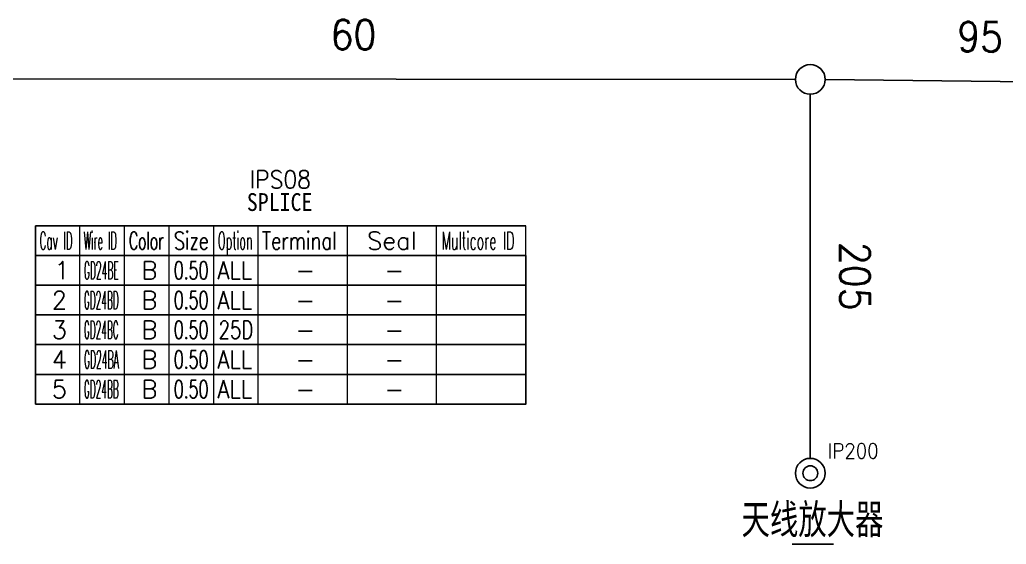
# Model space of a CAD drawing. Header units: inches. Extents: x 47316 to 59086, y 3141 to 11743.
# Drawn here: x 54344.2 to 54510.2, y 8544.1 to 8632.4 of the extents above; entities that cross this region are included whole.
import ezdxf

# ---------------------------------------------------------------- set-up
doc = ezdxf.new("R2010")
doc.units = ezdxf.units.IN
doc.header["$MEASUREMENT"] = 0
doc.layers.add('___SHELL', color=7, linetype='Continuous')
doc.styles.add('MtX_FangSong_GB2312', font='')
doc.styles.get("Standard").update_dxf_attribs({"font": ''})
doc.styles.get('MtX_FangSong_GB2312').set_extended_font_data('FangSong_GB2312')
doc.styles.get('Standard').set_extended_font_data('SimSun')
doc.linetypes.add('_VH_OTCON', pattern='A,0.0001,[7,VeSys.shx,S=0.1,R=0,X=0,Y=0],-0.4,[7,VeSys.shx,S=0.1,R=0,X=0,Y=0],-0.4,["X",Standard,S=1,R=0,X=-0.5,Y=-0.5],-0.0001,[7,VeSys.shx,S=0.1,R=0,X=0,Y=0],-0.4', length=1.2002)

msp = doc.modelspace()

# ---------------------------------------------------------------- linework, layer by layer
at = {"color": 0, "linetype": '_VH_OTCON', "lineweight": -2, "ltscale": 5}
for p, q in [((54325.18, 8622.43), (54474.73, 8622.36)), ((54479.73, 8622.33), (54531.27, 8621.75)), ((54477.23, 8619.85), (54477.23, 8558.58))]:
    msp.add_line(p, q, dxfattribs=at)
at = {"color": 0, "linetype": 'Continuous', "lineweight": -2}
for p, q in [((54346.88, 8597.71), (54429.38, 8597.71)), ((54346.88, 8592.71), (54346.88, 8597.71)), ((54346.88, 8592.71), (54429.38, 8592.71))]:
    msp.add_line(p, q, dxfattribs=at)
at = {"color": 7, "linetype": 'Continuous', "lineweight": 15}
for p, q in [((54354.38, 8592.71), (54354.38, 8597.71)), ((54361.88, 8592.71), (54361.88, 8597.71)), ((54369.38, 8592.71), (54369.38, 8597.71)), ((54376.88, 8592.71), (54376.88, 8597.71)), ((54384.38, 8592.71), (54384.38, 8597.71)), ((54399.38, 8592.71), (54399.38, 8597.71)), ((54414.38, 8592.71), (54414.38, 8597.71)), ((54429.38, 8592.71), (54429.38, 8597.71))]:
    msp.add_line(p, q, dxfattribs=at)
at = {"color": 102, "linetype": 'Continuous', "lineweight": 15}
for p, q in [((54354.38, 8587.71), (54354.38, 8592.71)), ((54361.88, 8587.71), (54361.88, 8592.71)), ((54369.38, 8587.71), (54369.38, 8592.71)), ((54376.88, 8587.71), (54376.88, 8592.71)), ((54384.38, 8587.71), (54384.38, 8592.71)), ((54399.38, 8587.71), (54399.38, 8592.71)), ((54414.38, 8587.71), (54414.38, 8592.71)), ((54354.38, 8582.71), (54354.38, 8587.71)), ((54361.88, 8582.71), (54361.88, 8587.71)), ((54369.38, 8582.71), (54369.38, 8587.71)), ((54376.88, 8582.71), (54376.88, 8587.71)), ((54384.38, 8582.71), (54384.38, 8587.71)), ((54399.38, 8582.71), (54399.38, 8587.71)), ((54414.38, 8582.71), (54414.38, 8587.71)), ((54354.38, 8577.71), (54354.38, 8582.71)), ((54361.88, 8577.71), (54361.88, 8582.71)), ((54369.38, 8577.71), (54369.38, 8582.71)), ((54376.88, 8577.71), (54376.88, 8582.71)), ((54384.38, 8577.71), (54384.38, 8582.71)), ((54399.38, 8577.71), (54399.38, 8582.71)), ((54414.38, 8577.71), (54414.38, 8582.71)), ((54354.38, 8572.71), (54354.38, 8577.71)), ((54361.88, 8572.71), (54361.88, 8577.71)), ((54369.38, 8572.71), (54369.38, 8577.71)), ((54376.88, 8572.71), (54376.88, 8577.71)), ((54384.38, 8572.71), (54384.38, 8577.71)), ((54399.38, 8572.71), (54399.38, 8577.71)), ((54414.38, 8572.71), (54414.38, 8577.71)), ((54354.38, 8567.71), (54354.38, 8572.71)), ((54361.88, 8567.71), (54361.88, 8572.71)), ((54369.38, 8567.71), (54369.38, 8572.71)), ((54376.88, 8567.71), (54376.88, 8572.71)), ((54384.38, 8567.71), (54384.38, 8572.71)), ((54399.38, 8567.71), (54399.38, 8572.71)), ((54414.38, 8567.71), (54414.38, 8572.71))]:
    msp.add_line(p, q, dxfattribs=at)
at = {"color": 0, "linetype": 'Continuous', "lineweight": -2}
for points in [[(54346.88, 8587.71), (54346.88, 8592.71), (54429.38, 8592.71), (54429.38, 8587.71)], [(54346.88, 8582.71), (54346.88, 8587.71), (54429.38, 8587.71), (54429.38, 8582.71)], [(54346.88, 8577.71), (54346.88, 8582.71), (54429.38, 8582.71), (54429.38, 8577.71)], [(54346.88, 8572.71), (54346.88, 8577.71), (54429.38, 8577.71), (54429.38, 8572.71)], [(54346.88, 8567.71), (54346.88, 8572.71), (54429.38, 8572.71), (54429.38, 8567.71)]]:
    msp.add_lwpolyline(points, close=True, dxfattribs=at)
for centre, radius in [((54477.23, 8622.35), 2.5), ((54477.23, 8556.08), 2.5), ((54477.23, 8556.08), 1.25)]:
    msp.add_circle(centre, radius, dxfattribs=at)
at = {"layer": '___SHELL', "color": 0, "lineweight": -2}
for p, q in [((54474.18, 8544.12), (54477.67, 8544.12)), ((54477.67, 8544.12), (54477.71, 8544.12)), ((54477.71, 8544.12), (54481.15, 8544.12))]:
    msp.add_line(p, q, dxfattribs=at)

# ---------------------------------------------------------------- texts
at = {"color": 0, "lineweight": -2, "style": 'MtX_FangSong_GB2312', "width": 0.7}
msp.add_text('天线放大器', height=5, rotation=360, dxfattribs=at).set_placement((54465.66, 8545.84))
at = {"color": 7, "linetype": '_VH_OTCON', "lineweight": 18, "ltscale": 5, "char_height": 5, "attachment_point": 1}
for s, insert, width, rotation in [('\\Fromans.shx;\\W0.9000000000;\\T1.0000000000;\\o\\l60', (54396.53, 8632.39), 8.5714, 359.9722), ('\\Fromans.shx;\\W0.9000000000;\\T1.0000000000;\\o\\l95', (54501.97, 8632.08), 8.5714, 359.3591), ('\\Fromans.shx;\\W0.9000000000;\\T1.0000000000;\\o\\l205', (54487.23, 8595), 12.8571, 270)]:
    msp.add_mtext(s, dxfattribs=dict(at, insert=insert, width=width, rotation=rotation))
at = {"color": 6, "linetype": 'Continuous', "lineweight": 20, "char_height": 3, "attachment_point": 1}
for s, insert, width in [('\\Fromans.shx;\\W0.9000000000;\\T1.0000000000;\\o\\lIPS08', (54382.93, 8607.02), 11.4429), ('\\f黑体|b0|i0|c1|p0;\\W0.9000000000;\\T1.0000000000;\\o\\lSPLICE', (54382.45, 8603.21), 11.6494)]:
    msp.add_mtext(s, dxfattribs=dict(at, insert=insert, width=width))
at = {"color": 7, "linetype": 'Continuous', "lineweight": 15, "char_height": 3, "attachment_point": 1}
for s, insert, width in [('\\Fromans.shx;\\W0.4292452830;\\T1.0000000000;\\o\\lCav ID', (54347.57, 8596.71), 6.5), ('\\Fromans.shx;\\W0.4026548673;\\T1.0000000000;\\o\\lWire ID', (54355, 8596.71), 6.5), ('\\Fromans.shx;\\W0.5687500000;\\T1.0000000000;\\o\\lColor', (54362.63, 8596.71), 6.5), ('\\Fromans.shx;\\W0.7222222222;\\T1.0000000000;\\o\\lSize', (54370.19, 8596.71), 6.5), ('\\Fromans.shx;\\W0.4595959596;\\T1.0000000000;\\o\\lOption', (54377.58, 8596.71), 6.5), ('\\Fromans.shx;\\W0.7480916031;\\T1.0000000000;\\o\\lTerminal', (54384.99, 8596.71), 14), ('\\Fromans.shx;\\W1.0000000000;\\T1.0000000000;\\o\\lSeal', (54402.67, 8596.71), 9.2857), ('\\Fromans.shx;\\W0.5185185185;\\T1.0000000000;\\o\\lMulticore ID', (54415.18, 8596.71), 14), ('\\Fromans.shx;\\W1.0000000000;\\T1.0000000000;\\o\\l1', (54350.06, 8591.71), 2.8571), ('\\Fromans.shx;\\W1.0000000000;\\T1.0000000000;\\o\\l2', (54349.63, 8586.71), 2.8571), ('\\Fromans.shx;\\W1.0000000000;\\T1.0000000000;\\o\\l3', (54349.63, 8581.71), 2.8571), ('\\Fromans.shx;\\W1.0000000000;\\T1.0000000000;\\o\\l4', (54349.63, 8576.71), 2.8571), ('\\Fromans.shx;\\W1.0000000000;\\T1.0000000000;\\o\\l5', (54349.63, 8571.71), 2.8571)]:
    msp.add_mtext(s, dxfattribs=dict(at, insert=insert, width=width))
at = {"color": 21, "linetype": 'Continuous', "lineweight": 15, "attachment_point": 1}
for s, insert, char_height, width in [('\\Fromans.shx;\\W0.3729508197;\\T1.0000000000;\\o\\lGD24BE', (54355.04, 8591.71), 3, 6.5), ('\\Fromans.shx;\\W0.6500000000;\\T1.0000000000;\\o\\l0.50', (54370.16, 8591.71), 3, 6.5), ('\\Fromans.shx;\\W1.0000000000;\\T1.0000000000;\\o\\l-', (54390.6, 8591.71), 3, 3.7143), ('\\Fromans.shx;\\W0.3669354839;\\T1.0000000000;\\o\\lGD24BD', (54355.04, 8586.71), 3, 6.5), ('\\Fromans.shx;\\W0.6500000000;\\T1.0000000000;\\o\\l0.50', (54370.16, 8586.71), 3, 6.5), ('\\Fromans.shx;\\W1.0000000000;\\T1.0000000000;\\o\\l-', (54390.6, 8586.71), 3, 3.7143), ('\\Fromans.shx;\\W0.3669354839;\\T1.0000000000;\\o\\lGD24BC', (54355.04, 8581.71), 3, 6.5), ('\\Fromans.shx;\\W0.6500000000;\\T1.0000000000;\\o\\l0.50', (54370.16, 8581.71), 3, 6.5), ('\\Fromans.shx;\\W1.0000000000;\\T1.0000000000;\\o\\l-', (54390.6, 8581.71), 3, 3.7143), ('\\Fromans.shx;\\W0.3760330579;\\T1.0000000000;\\o\\lGD24BA', (54355.05, 8576.71), 3, 6.5), ('\\Fromans.shx;\\W0.6500000000;\\T1.0000000000;\\o\\l0.50', (54370.16, 8576.71), 3, 6.5), ('\\Fromans.shx;\\W1.0000000000;\\T1.0000000000;\\o\\l-', (54390.6, 8576.71), 3, 3.7143), ('\\Fromans.shx;\\W0.3669354839;\\T1.0000000000;\\o\\lGD24BB', (54355.04, 8571.71), 3, 6.5), ('\\Fromans.shx;\\W0.6500000000;\\T1.0000000000;\\o\\l0.50', (54370.16, 8571.71), 3, 6.5), ('\\Fromans.shx;\\W1.0000000000;\\T1.0000000000;\\o\\l-', (54390.6, 8571.71), 3, 3.7143), ('\\Fromans.shx;\\W0.9000000000;\\T1.0000000000;\\o\\lIP200', (54480.15, 8561.08), 2.5, 9.5357)]:
    msp.add_mtext(s, dxfattribs=dict(at, insert=insert, char_height=char_height, width=width))
at = {"color": 140, "linetype": 'Continuous', "lineweight": 15, "char_height": 3, "attachment_point": 1}
for s, insert, width in [('\\Fromans.shx;\\W1.0000000000;\\T1.0000000000;\\o\\lB', (54364.71, 8591.71), 3), ('\\Fromans.shx;\\W0.8750000000;\\T1.0000000000;\\o\\lALL', (54377.51, 8591.71), 6.5), ('\\Fromans.shx;\\W1.0000000000;\\T1.0000000000;\\o\\l-', (54405.6, 8591.71), 3.7143), ('\\Fromans.shx;\\W1.0000000000;\\T1.0000000000;\\o\\lB', (54364.71, 8586.71), 3), ('\\Fromans.shx;\\W0.8750000000;\\T1.0000000000;\\o\\lALL', (54377.51, 8586.71), 6.5), ('\\Fromans.shx;\\W1.0000000000;\\T1.0000000000;\\o\\l-', (54405.6, 8586.71), 3.7143), ('\\Fromans.shx;\\W1.0000000000;\\T1.0000000000;\\o\\lB', (54364.71, 8581.71), 3), ('\\Fromans.shx;\\W0.7459016393;\\T1.0000000000;\\o\\l25D', (54377.7, 8581.71), 6.5), ('\\Fromans.shx;\\W1.0000000000;\\T1.0000000000;\\o\\l-', (54405.6, 8581.71), 3.7143), ('\\Fromans.shx;\\W1.0000000000;\\T1.0000000000;\\o\\lB', (54364.71, 8576.71), 3), ('\\Fromans.shx;\\W0.8750000000;\\T1.0000000000;\\o\\lALL', (54377.51, 8576.71), 6.5), ('\\Fromans.shx;\\W1.0000000000;\\T1.0000000000;\\o\\l-', (54405.6, 8576.71), 3.7143), ('\\Fromans.shx;\\W1.0000000000;\\T1.0000000000;\\o\\lB', (54364.71, 8571.71), 3), ('\\Fromans.shx;\\W0.8750000000;\\T1.0000000000;\\o\\lALL', (54377.51, 8571.71), 6.5), ('\\Fromans.shx;\\W1.0000000000;\\T1.0000000000;\\o\\l-', (54405.6, 8571.71), 3.7143)]:
    msp.add_mtext(s, dxfattribs=dict(at, insert=insert, width=width))

doc.saveas('drawing.dxf')
